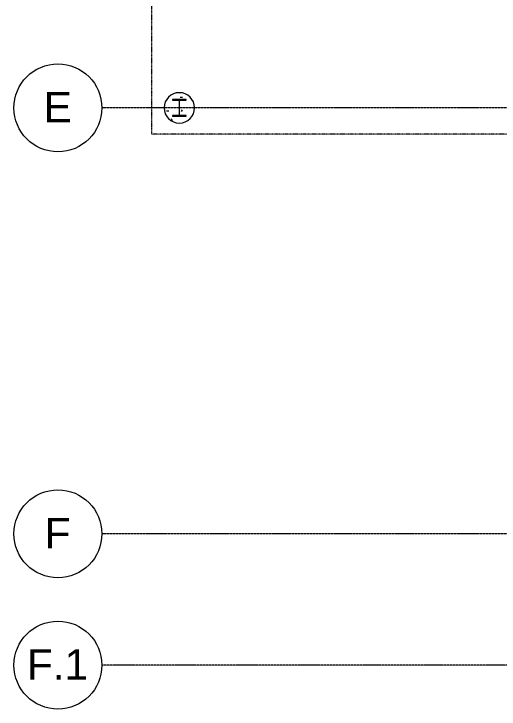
# Model space of a CAD drawing. Header units: millimetres. Extents: x -23600 to 58751, y -29611 to 36794.
# Drawn here: x -18301 to -11132, y -2063 to 8219 of the extents above; entities that cross this region are included whole.
import ezdxf

# ---------------------------------------------------------------- set-up
doc = ezdxf.new("R2010")
doc.units = ezdxf.units.MM
doc.linetypes.add('Grid Line', pattern=[22.225, 12.7, -3.175, 3.175, -3.175])
doc.linetypes.add('Overhead', pattern=[3.96875, 2.38125, -1.5875])
for name, color, linetype, lineweight in [('A-FLOR-OVHD', 1, 'Overhead', 9), ('S-COLS', 52, 'Continuous', 9), ('S-GRID', 1, 'Continuous', 9), ('S-GRID-IDEN', 1, 'Continuous', 9)]:
    doc.layers.add(name, color=color, linetype=linetype, lineweight=lineweight)
doc.styles.add('Arial_1', font='arial.ttf', dxfattribs={"height": 450})

# ---------------------------------------------------------------- blocks, each defined once
blk = doc.blocks.new('M_W-Wide Flange-Column - W250X49_1-V62-01 - Entry Level')
at = {"layer": 'S-COLS'}
h = blk.add_hatch(dxfattribs=at)
h.set_pattern_fill('FP_58', color=256, style=0, pattern_type=2)
h.set_pattern_definition([(45, (15856.4, -6828.94), (-251.447, 251.447), []), (45, (15856.4, -6447.94), (-251.447, 251.447), [])])
h.paths.add_polyline_path([(-101, -123.5), (101, -123.5), (101, -112.5), (3.7, -112.5), (3.7, 112.5), (101, 112.5), (101, 123.5), (-101, 123.5), (-101, 112.5), (-3.7, 112.5), (-3.7, -112.5), (-101, -112.5)], flags=0)
for p, q in [((101, 123.5), (-101, 123.5)), ((-101, 123.5), (-101, 112.5)), ((-101, 112.5), (-3.7, 112.5)), ((-3.7, 112.5), (-3.7, -112.5)), ((3.7, -112.5), (3.7, 112.5)), ((3.7, 112.5), (101, 112.5)), ((101, 112.5), (101, 123.5)), ((-3.7, -112.5), (-101, -112.5)), ((-101, -112.5), (-101, -123.5)), ((-101, -123.5), (101, -123.5)), ((101, -112.5), (3.7, -112.5)), ((101, -123.5), (101, -112.5))]:
    blk.add_line(p, q, dxfattribs=at)
blk = doc.blocks.new('M_Concrete-Round-Column - 450mm-V65-01 - Entry Level')
at = {"layer": 'S-COLS'}
h = blk.add_hatch(dxfattribs=at)
h.set_pattern_fill('FP_63', color=256, style=0, pattern_type=2)
h.set_pattern_definition([(0, (15856.4, -6828.94), (812.8, 203.2), [33.528, -576.072, 33.528, -3827.272]), (0, (15856.4, -6828.94), (812.8, 203.2), [-643.128, -576.072, 33.528, -1185.672, -2032]), (0, (15856.4, -6828.94), (812.8, 203.2), [-2438.4, 33.528, -576.072, 33.528, -1388.872]), (0, (15856.4, -6828.94), (812.8, 203.2), [-3081.528, -372.872, 33.528, -982.472]), (120, (16161.2, -6727.34), (-582.3764, 602.3054), [33.528, -576.072, 33.528, -3827.272]), (120, (16161.2, -6727.34), (-582.3764, 602.3054), [-643.128, -576.072, 33.528, -1185.672, -2032]), (120, (16161.2, -6727.34), (-582.3764, 602.3054), [-2438.4, 33.528, -576.072, 33.528, -1388.872]), (120, (16161.2, -6727.34), (-582.3764, 602.3054), [-3081.528, -372.872, 33.528, -982.472]), (240, (16262.8, -6320.94), (-230.4236, -805.5054), [33.528, -576.072, 33.528, -3827.272]), (240, (16262.8, -6320.94), (-230.4236, -805.5054), [-643.128, -576.072, 33.528, -1185.672, -2032]), (240, (16262.8, -6320.94), (-230.4236, -805.5054), [-2438.4, 33.528, -576.072, 33.528, -1388.872]), (240, (16262.8, -6320.94), (-230.4236, -805.5054), [-3081.528, -372.872, 33.528, -982.472])])
h.paths.add_polyline_path([(0, -225), (50, -219), (98, -203), (140, -176), (176, -140), (203, -98), (219, -50), (225, 0), (219, 50), (203, 98), (176, 140), (140, 176), (98, 203), (50, 219), (0, 225), (-50, 219), (-98, 203), (-140, 176), (-176, 140), (-203, 98), (-219, 50), (-225, 0), (-219, -50), (-203, -98), (-176, -140), (-140, -176), (-98, -203), (-50, -219)], flags=0)
h.paths.add_polyline_path([(-4, -123), (-101, -123), (-101, -112), (-4, -112), (-4, 113), (-101, 113), (-101, 124), (101, 123), (101, 113), (4, 112), (4, -112), (101, -112), (101, -123), (4, -123)], flags=0)
for start, end in [(0, 180), (180, 0)]:
    blk.add_arc((0, 0), 225, start, end, dxfattribs=at)
blk = doc.blocks.new('轴网 - M_Grid Head - Circle-24584-01 - Entry Level')
at = {"layer": 'S-GRID-IDEN'}
blk.add_circle((0, 0), 6.5, dxfattribs=at)

msp = doc.modelspace()

# ---------------------------------------------------------------- linework, layer by layer
at = {"layer": 'A-FLOR-OVHD'}
for p, q in [((-16262.8, 6441.6), (-16262.8, 8676.8)), ((-10166.8, 6441.6), (-16262.8, 6441.6))]:
    msp.add_line(p, q, dxfattribs=at)
at = {"layer": 'S-GRID', "linetype": 'Grid Line'}
for p, q in [((9837.6, 6828.9), (-17001.2, 6828.9)), ((9837.6, 529.7), (-17001.2, 529.7)), ((15733.5, -1413.4), (-17001.2, -1413.4))]:
    msp.add_line(p, q, dxfattribs=at)

# ---------------------------------------------------------------- block references
at = {"layer": 'S-COLS'}
for name in ['M_Concrete-Round-Column - 450mm-V65-01 - Entry Level', 'M_W-Wide Flange-Column - W250X49_1-V62-01 - Entry Level']:
    msp.add_blockref(name, (-15856.4, 6828.9), dxfattribs=at)
at = {"layer": 'S-GRID-IDEN', "xscale": 99.99999999999991, "yscale": 99.99999999999991, "zscale": 99.99999999999991, "rotation": 89.99999999999982}
for p in [(-17651.2, 6828.9), (-17651.2, 529.7), (-17651.2, -1413.4)]:
    msp.add_blockref('轴网 - M_Grid Head - Circle-24584-01 - Entry Level', p, dxfattribs=at)

# ---------------------------------------------------------------- texts
at = {"layer": 'S-GRID-IDEN', "char_height": 450, "attachment_point": 1, "style": 'Arial_1'}
for s, insert, width in [('\\fArial|b0|i0|c134|p34|;E', (-17863.6, 7064), 513.08), ('\\fArial|b0|i0|c134|p34|;F', (-17847.1, 764.8), 472.996), ('F.1', (-18111.6, -1178.3), 1114.346)]:
    msp.add_mtext(s, dxfattribs=dict(at, insert=insert, width=width))

doc.saveas('drawing.dxf')
